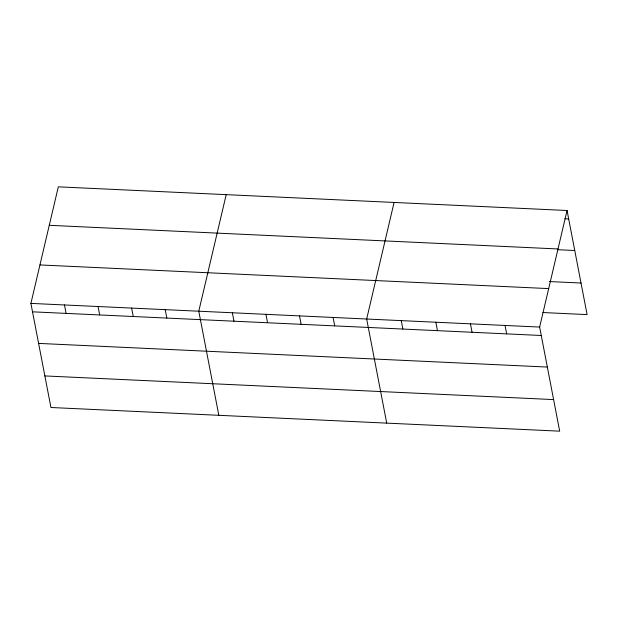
<?xml version="1.0" encoding="UTF-8"?>
<svg xmlns="http://www.w3.org/2000/svg" width="618" height="618" viewBox="0 0 618 618"><rect width="100%" height="100%" fill="white"/><g stroke="black" fill="none" stroke-linecap="round" stroke-linejoin="round"><path stroke-width="0.93" d="M567.054 210.499L539.638 327.061L559.684 431.163L50.946 407.501L30.9 303.399L58.316 186.837L567.054 210.499L587.1 314.601L542.898 312.538M226.203 194.647L198.78 311.209L218.826 415.311M394.083 202.457L366.667 319.019L386.714 423.114M564.829 218.741L568.676 218.926M49.27 225.307L558.008 248.961M557.459 249.687L574.755 250.499M549.309 281.553L581.02 283.029M39.946 264.937L548.684 288.598M30.9 303.399L539.638 327.061M32.522 311.827L541.26 335.489M38.602 343.399L547.339 367.061M44.867 375.929L553.604 399.591M505.037 325.454L506.66 333.874M470.445 323.847L472.067 332.268M435.852 322.233L437.474 330.661M401.26 320.626L402.882 329.054M333.087 317.459L334.709 325.879M299.514 315.898L301.136 324.319M265.933 314.33L267.555 322.758M232.36 312.77L233.983 321.198M165.207 309.649L166.829 318.069M131.626 308.088L133.249 316.509M98.053 306.528L99.676 314.948M64.473 304.968L66.095 313.388"/></g></svg>
